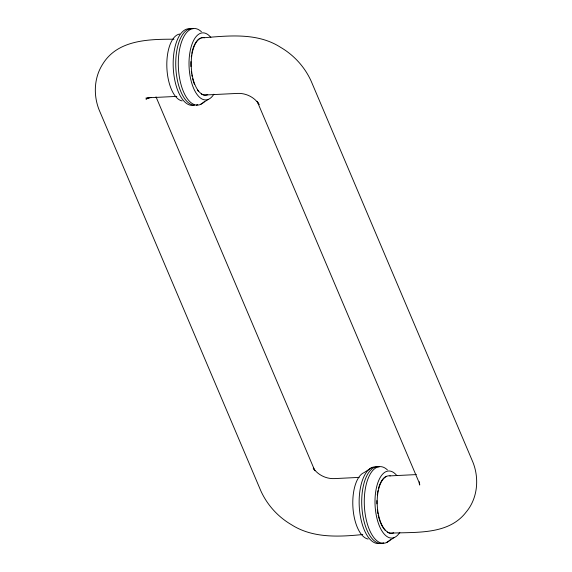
<?xml version="1.0" encoding="UTF-8"?>
<svg xmlns="http://www.w3.org/2000/svg" width="572" height="572" viewBox="0 0 572 572"><rect width="100%" height="100%" fill="white"/><g stroke="black" fill="none" stroke-linecap="round" stroke-linejoin="round"><path stroke-width="0.86" d="M200.336 104.512L208.301 99.378M372.007 467.488L364.035 472.622A33.569 15.201 87.2 0 0 352.924 507.285A33.569 15.201 87.2 0 0 368.125 539.046M386.314 542.649L394.287 537.516M148.863 97.354L145.989 99.128L149.857 97.633M145.946 98.055L151.201 97.483M173.995 39.211C148.684 39.175 117.46 39.754 102.638 64.25C94.022 77.678 93.272 95.138 99.085 109.803L260.796 490.769C267.16 504.926 277.999 516.866 291.405 524.688C312.634 538.302 338.781 536.951 362.77 534.527M203.882 37.752C229.515 35.628 257.757 32.59 280.595 47.333C294.001 55.148 304.84 67.088 311.204 81.245L472.915 462.212C479.422 478.492 477.67 498.455 466.137 512.083C448.455 535.313 415.587 531.846 389.982 533.197A28.772 13.034 87.2 0 1 387.258 532.082M148.563 97.769L176.834 96.389M359.166 477.398L334.427 478.607C326.226 478.986 317.81 474.953 313.284 468.06M389.861 475.89L416.366 474.588M313.284 468.125L314.843 470.684L155.999 96.825M419.39 481.753L419.719 485.042L418.79 481.76L257.157 101.337L259.102 104.533C254.647 97.304 246.01 93.014 237.573 93.408L204.004 95.052A28.772 13.034 87.2 0 1 201.272 93.944M198.463 91.384A28.772 13.034 87.2 0 1 197.447 90.054M194.43 84.291A28.772 13.034 87.2 0 1 192.635 78.714M192.106 76.405A28.772 13.034 87.2 0 1 191.799 74.818M191.534 73.195A28.772 13.034 87.2 0 1 191.313 71.571M190.905 66.574A28.772 13.034 87.2 0 1 190.898 61.59M191.284 56.735A28.772 13.034 87.2 0 1 191.527 54.998M191.827 53.289A28.772 13.034 87.2 0 1 194.308 45.202M194.644 44.494A28.772 13.034 87.2 0 1 200.5 38.124M201.33 37.845A28.772 13.034 87.2 0 1 203.031 37.659M385.507 530.673A28.772 13.034 87.2 0 1 380.709 523.158M380.409 522.436A28.772 13.034 87.2 0 1 378.249 515.329M377.928 513.756A28.772 13.034 87.2 0 1 377.291 509.709M376.855 503.875A28.772 13.034 87.2 0 1 376.848 500.564M377.263 494.88A28.772 13.034 87.2 0 1 377.978 490.59M378.557 488.202A28.772 13.034 87.2 0 1 380.287 483.34M380.623 482.639A28.772 13.034 87.2 0 1 386.479 476.262M378.957 543.479A38.367 17.375 87.2 0 1 359.187 504.597A38.367 17.375 87.2 0 1 376.519 466.995M207.729 94.666A28.772 13.034 87.2 0 1 191.313 67.818A28.772 13.034 87.2 0 1 204.225 37.731M393.708 532.804A28.772 13.034 87.2 0 1 377.291 505.955A28.772 13.034 87.2 0 1 390.204 475.875M204.54 101.444A38.367 17.375 87.2 0 1 178.371 67.281A38.367 17.375 87.2 0 1 201.43 31.767M194.78 105.255A38.367 17.375 87.2 0 1 175.747 65.487A38.367 17.375 87.2 0 1 193.1 28.729M197.776 104.633A38.367 17.375 87.2 0 1 196.296 105.091M213.864 94.216A33.569 15.201 87.2 0 1 193.944 89.039A33.569 15.201 87.2 0 1 191.627 45.31A33.569 15.201 87.2 0 1 210.853 37.452M193.729 105.219A38.367 17.375 87.2 0 1 173.237 67.296A38.367 17.375 87.2 0 1 190.54 28.85M182.146 100.901A33.569 15.201 87.2 0 1 166.86 67.389A33.569 15.201 87.2 0 1 179.615 34.034M390.519 539.582A38.367 17.375 87.2 0 1 364.35 505.426A38.367 17.375 87.2 0 1 387.408 469.905M383.755 542.778A38.367 17.375 87.2 0 1 361.861 506.978A38.367 17.375 87.2 0 1 379.079 466.866M399.842 532.353A33.569 15.201 87.2 0 1 379.93 527.184A33.569 15.201 87.2 0 1 377.606 483.447A33.569 15.201 87.2 0 1 396.832 475.589"/></g></svg>
